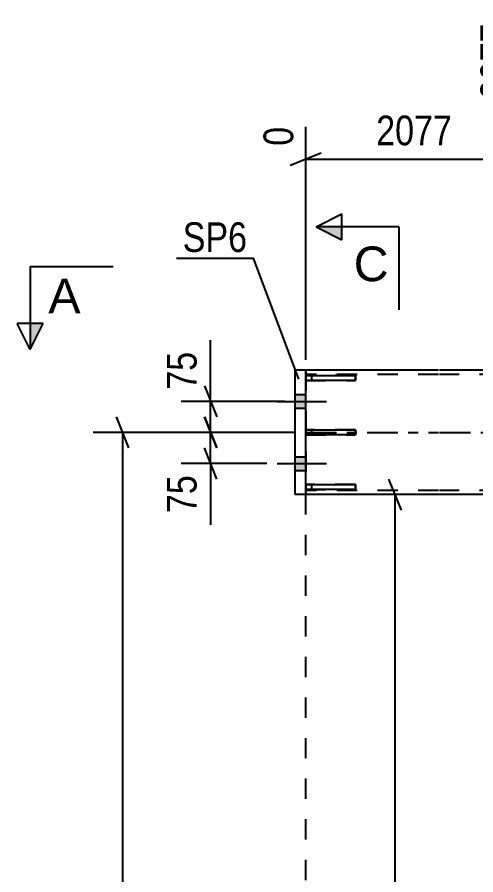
# Model space of a CAD drawing. Header units: millimetres. Extents: x 0 to 841, y 0 to 594.
# Drawn here: x 106.5 to 150.8, y 384.4 to 467.1 of the extents above; entities that cross this region are included whole.
import ezdxf

# ---------------------------------------------------------------- set-up
doc = ezdxf.new("R2010")
doc.units = ezdxf.units.MM
doc.linetypes.add('DXK_LINE_DOT2', pattern=[3.9198, 1.9599, -1.9599])
doc.linetypes.add('DXK_LINE_DOT3', pattern=[5.9187, 2.979, -0.9799, 0.9799, -0.9799])
doc.styles.add('Arial', font='ARIAL.TTF', dxfattribs={"height": 0.2})
doc.styles.add('Arial Narrow', font='ARIALN.TTF', dxfattribs={"height": 0.2})

# ---------------------------------------------------------------- blocks, each defined once
blk = doc.blocks.new('Bolt-122615941-4384 - 4343')
at = {"linetype": 'Continuous'}
for points in [[(133.352, 430.708), (133.352, 429.388), (134.352, 429.388), (134.352, 430.708)], [(133.352, 430.708), (133.352, 429.388), (134.352, 429.388), (134.352, 430.708)], [(133.352, 424.708), (133.352, 423.388), (134.352, 423.388), (134.352, 424.708)], [(133.352, 424.708), (133.352, 423.388), (134.352, 423.388), (134.352, 424.708)]]:
    blk.add_hatch(color=1, dxfattribs=at).paths.add_polyline_path(points)
at = {"color": 1, "linetype": 'Continuous'}
for p, q in [((133.352, 430.708), (134.352, 430.708)), ((133.352, 430.708), (134.352, 430.708)), ((131.592, 430.048), (136.352, 430.048)), ((131.592, 430.048), (136.352, 430.048)), ((133.352, 429.388), (134.352, 429.388)), ((133.352, 429.388), (134.352, 429.388)), ((133.352, 424.708), (134.352, 424.708)), ((133.352, 424.708), (134.352, 424.708)), ((131.592, 424.048), (136.352, 424.048)), ((131.592, 424.048), (136.352, 424.048)), ((133.352, 423.388), (134.352, 423.388)), ((133.352, 423.388), (134.352, 423.388))]:
    blk.add_line(p, q, dxfattribs=at)
blk = doc.blocks.new('Part-122615941-4396 - 4343')
at = {"color": 2, "linetype": 'Continuous'}
for p, q in [((147.17, 433.048), (134.352, 433.048)), ((268.076, 433.048), (147.27, 433.048)), ((147.17, 421.048), (134.352, 421.048)), ((635.217, 421.048), (147.27, 421.048))]:
    blk.add_line(p, q, dxfattribs=at)
at = {"color": 7, "linetype": 'DXK_LINE_DOT2'}
for p, q in [((134.352, 433.048), (134.352, 421.048)), ((147.17, 432.648), (134.352, 432.648)), ((635.217, 432.648), (147.27, 432.648)), ((147.17, 421.448), (134.352, 421.448)), ((635.217, 421.448), (147.27, 421.448))]:
    blk.add_line(p, q, dxfattribs=at)
at = {"color": 7, "linetype": 'DXK_LINE_DOT3'}
for p, q in [((134.352, 427.048), (147.17, 427.048)), ((147.27, 427.048), (635.217, 427.048))]:
    blk.add_line(p, q, dxfattribs=at)
blk = doc.blocks.new('Part-122615941-4397 - 4343')
at = {"color": 7, "linetype": 'DXK_LINE_DOT2'}
for p, q in [((139.152, 422.029), (134.352, 422.029)), ((134.352, 422.029), (134.352, 421.549)), ((134.352, 421.549), (139.152, 421.549)), ((134.952, 421.549), (134.952, 422.029)), ((139.152, 421.549), (139.152, 422.029))]:
    blk.add_line(p, q, dxfattribs=at)
blk = doc.blocks.new('Part-122615941-4398 - 4343')
at = {"color": 7, "linetype": 'DXK_LINE_DOT2'}
for p, q in [((139.152, 432.549), (134.352, 432.549)), ((134.352, 432.549), (134.352, 432.069)), ((134.352, 432.069), (139.152, 432.069)), ((134.952, 432.069), (134.952, 432.549)), ((139.152, 432.069), (139.152, 432.549))]:
    blk.add_line(p, q, dxfattribs=at)
blk = doc.blocks.new('Part-122615941-4399 - 4343')
at = {"color": 7, "linetype": 'DXK_LINE_DOT2'}
for p, q in [((139.152, 427.289), (134.352, 427.289)), ((134.352, 427.289), (134.352, 426.809)), ((134.952, 426.809), (134.952, 427.289)), ((139.152, 426.809), (139.152, 427.289)), ((134.352, 426.809), (139.152, 426.809))]:
    blk.add_line(p, q, dxfattribs=at)
blk = doc.blocks.new('Part-122615941-4400 - 4343')
at = {"color": 2, "linetype": 'Continuous'}
for p, q in [((134.352, 421.549), (134.352, 422.029)), ((134.352, 422.029), (139.152, 422.029)), ((139.152, 421.549), (134.352, 421.549)), ((139.152, 422.029), (139.152, 421.549))]:
    blk.add_line(p, q, dxfattribs=at)
at = {"color": 7, "linetype": 'DXK_LINE_DOT2'}
blk.add_line((134.952, 421.549), (134.952, 422.029), dxfattribs=at)
blk = doc.blocks.new('Part-122615941-4401 - 4343')
at = {"color": 2, "linetype": 'Continuous'}
for p, q in [((134.352, 432.549), (139.152, 432.549)), ((134.352, 432.549), (134.352, 432.069)), ((139.152, 432.069), (134.352, 432.069)), ((139.152, 432.549), (139.152, 432.069))]:
    blk.add_line(p, q, dxfattribs=at)
at = {"color": 7, "linetype": 'DXK_LINE_DOT2'}
blk.add_line((134.952, 432.069), (134.952, 432.549), dxfattribs=at)
blk = doc.blocks.new('Part-122615941-4402 - 4343')
at = {"color": 2, "linetype": 'Continuous'}
for p, q in [((134.352, 427.289), (139.152, 427.289)), ((134.352, 427.289), (134.352, 426.809)), ((139.152, 427.289), (139.152, 426.809)), ((139.152, 426.809), (134.352, 426.809))]:
    blk.add_line(p, q, dxfattribs=at)
at = {"color": 7, "linetype": 'DXK_LINE_DOT2'}
blk.add_line((134.952, 426.809), (134.952, 427.289), dxfattribs=at)
blk = doc.blocks.new('Part-122615941-4464 - 4343')
at = {"color": 2, "linetype": 'Continuous'}
for p, q in [((133.352, 421.048), (133.352, 433.048)), ((134.352, 433.048), (133.352, 433.048)), ((134.352, 421.048), (134.352, 433.048)), ((134.352, 421.048), (133.352, 421.048))]:
    blk.add_line(p, q, dxfattribs=at)
blk = doc.blocks.new('Line-122615941-5338 - 4343')
at = {"color": 1, "linetype": 'DXK_LINE_DOT2'}
blk.add_line((134.37, 305.448), (134.352, 421.789), dxfattribs=at)
blk = doc.blocks.new('StraightDimension-122615941-5034 - 4343')
at = {"color": 7, "linetype": 'Continuous'}
for p, q in [((143.584, 419.548), (142.384, 422.548)), ((154.27, 421.048), (140.134, 421.048)), ((142.984, 305.448), (142.984, 421.048)), ((142.384, 306.948), (143.584, 303.948)), ((154.27, 305.448), (140.134, 305.448))]:
    blk.add_line(p, q, dxfattribs=at)
at = {"color": 0}
blk.add_wipeout([(142.234, 367.504), (138.034, 367.504), (138.034, 358.992), (142.234, 358.992)], dxfattribs=at)
at = {"color": 3, "style": 'Arial Narrow'}
blk.add_text('2890', height=2.8633, rotation=90.00021, dxfattribs=at).set_placement((141.634, 359.592))
blk = doc.blocks.new('StraightDimension-122615941-5117 - 4343')
at = {"color": 7, "linetype": 'Continuous'}
for p, q in [((124.584, 428.548), (125.784, 425.548)), ((132.352, 427.048), (122.334, 427.048)), ((125.184, 424.048), (125.184, 427.048)), ((125.784, 422.548), (124.584, 425.548)), ((130.592, 424.048), (122.334, 424.048)), ((125.184, 424.048), (125.184, 418.142)), ((125.184, 424.048), (125.184, 418.142))]:
    blk.add_line(p, q, dxfattribs=at)
at = {"color": 0}
blk.add_wipeout([(124.434, 423.523), (120.234, 423.523), (120.234, 418.667), (124.434, 418.667)], dxfattribs=at)
at = {"color": 3, "style": 'Arial Narrow'}
blk.add_text('75', height=2.8633, rotation=90.00021, dxfattribs=at).set_placement((123.834, 419.267))
blk = doc.blocks.new('StraightDimension-122615941-5123 - 4343')
at = {"color": 7, "linetype": 'Continuous'}
for p, q in [((125.184, 430.048), (125.184, 435.954)), ((125.184, 430.048), (125.184, 435.954)), ((124.584, 431.548), (125.784, 428.548)), ((132.352, 430.048), (122.334, 430.048)), ((125.184, 427.048), (125.184, 430.048)), ((125.784, 425.548), (124.584, 428.548)), ((132.352, 427.048), (122.334, 427.048))]:
    blk.add_line(p, q, dxfattribs=at)
at = {"color": 0}
blk.add_wipeout([(124.434, 435.429), (120.234, 435.429), (120.234, 430.573), (124.434, 430.573)], dxfattribs=at)
at = {"color": 3, "style": 'Arial Narrow'}
blk.add_text('75', height=2.8633, rotation=90.00021, dxfattribs=at).set_placement((123.834, 431.173))
blk = doc.blocks.new('StraightDimension-122615941-7255 - 4343')
at = {"color": 7, "linetype": 'Continuous'}
for p, q in [((155.27, 422.048), (155.27, 466.521)), ((134.352, 434.048), (134.352, 456.537)), ((135.852, 454.008), (132.852, 452.808)), ((153.77, 452.808), (156.77, 454.008)), ((134.352, 453.408), (155.27, 453.408))]:
    blk.add_line(p, q, dxfattribs=at)
at = {"color": 0, "linetype": 'Continuous'}
blk.add_wipeout([(154.669, 467.121), (150.469, 467.121), (150.47, 458.608), (154.67, 458.608)], dxfattribs=at)
at = {"color": 0}
blk.add_wipeout([(149.067, 454.158), (149.067, 458.358), (140.555, 458.358), (140.555, 454.158)], dxfattribs=at)
at = {"color": 3, "linetype": 'Continuous', "style": 'Arial Narrow'}
blk.add_text('2077', height=2.8633, rotation=90.00021, dxfattribs=at).set_placement((154.07, 459.208))
at = {"color": 3, "style": 'Arial Narrow'}
blk.add_text('2077', height=2.8633, dxfattribs=at).set_placement((141.155, 454.758))
at = {"color": 0, "linetype": 'Continuous'}
blk.add_wipeout([(133.752, 457.137), (129.552, 457.137), (129.552, 454.108), (133.752, 454.108)], dxfattribs=at)
at = {"color": 3, "linetype": 'Continuous', "style": 'Arial Narrow'}
blk.add_text('0', height=2.863, rotation=90.00021, dxfattribs=at).set_placement((133.152, 454.708))
blk = doc.blocks.new('StraightDimension-122615941-10509 - 4343')
at = {"color": 7, "linetype": 'Continuous'}
for p, q in [((117.311, 425.549), (116.111, 428.549)), ((133.352, 427.049), (113.861, 427.049)), ((116.711, 299.448), (116.711, 427.049)), ((116.111, 300.948), (117.311, 297.948)), ((133.37, 299.448), (113.861, 299.448))]:
    blk.add_line(p, q, dxfattribs=at)
at = {"color": 0}
blk.add_wipeout([(115.961, 367.504), (111.761, 367.504), (111.761, 358.992), (115.961, 358.992)], dxfattribs=at)
at = {"color": 3, "style": 'Arial Narrow'}
blk.add_text('3190', height=2.8633, rotation=90.00021, dxfattribs=at).set_placement((115.361, 359.592))
blk = doc.blocks.new('Mark-122615941-4460 - 4343')
at = {"color": 30, "linetype": 'Continuous'}
for p in [(121.894, 443.862), (133.701, 432.186)]:
    blk.add_line(p, (129.305, 443.862), dxfattribs=at)
at = {"color": 0}
blk.add_wipeout([(128.705, 444.462), (128.705, 447.462), (122.494, 447.462), (122.494, 444.462)], dxfattribs=at)
blk.add_wipeout([(128.705, 444.462), (128.705, 447.462), (122.494, 447.462), (122.494, 444.462)], dxfattribs=at)
at = {"color": 3, "style": 'Arial Narrow'}
blk.add_text('SP6', height=2.8633, dxfattribs=at).set_placement((122.494, 444.462))
blk = doc.blocks.new('SectionMark-122615941-5284 - 4343')
at = {"linetype": 'Continuous'}
blk.add_hatch(color=6, dxfattribs=at).paths.add_polyline_path([(107.778, 437.548), (109.028, 437.548), (107.778, 435.048)])
at = {"color": 6, "linetype": 'Continuous'}
for p, q in [((107.778, 443.048), (115.778, 443.048)), ((107.778, 443.048), (107.778, 435.048)), ((107.778, 435.048), (106.528, 437.548)), ((109.028, 437.548), (106.528, 437.548)), ((107.778, 435.048), (109.028, 437.548))]:
    blk.add_line(p, q, dxfattribs=at)
at = {"color": 0, "linetype": 'Continuous'}
blk.add_wipeout([(112.638, 438.548), (112.638, 442.048), (109.528, 442.048), (109.528, 438.548)], dxfattribs=at)
at = {"color": 3, "linetype": 'Continuous', "style": 'Arial'}
blk.add_text('A', height=3.343, dxfattribs=at).set_placement((109.528, 438.548))
blk = doc.blocks.new('SectionMark-122615941-5280 - 4343')
at = {"linetype": 'Continuous'}
for points in [[(137.852, 446.895), (137.852, 445.645), (135.352, 446.895)], [(137.852, 259.217), (137.852, 257.967), (135.352, 257.967)]]:
    blk.add_hatch(color=6, dxfattribs=at).paths.add_polyline_path(points)
at = {"color": 6, "linetype": 'Continuous'}
for p, q in [((135.352, 446.895), (137.852, 448.145)), ((137.852, 445.645), (137.852, 448.145)), ((143.352, 446.895), (135.352, 446.895)), ((135.352, 446.895), (137.852, 445.645)), ((143.352, 446.895), (143.352, 438.895)), ((143.352, 257.967), (143.352, 265.967)), ((135.352, 257.967), (137.852, 259.217)), ((137.852, 259.217), (137.852, 256.717)), ((143.352, 257.967), (135.352, 257.967)), ((137.852, 256.717), (135.352, 257.967))]:
    blk.add_line(p, q, dxfattribs=at)
at = {"color": 0, "linetype": 'Continuous'}
for points in [[(142.352, 441.645), (142.352, 445.145), (138.982, 445.145), (138.982, 441.645)], [(142.352, 259.717), (142.352, 263.217), (138.982, 263.217), (138.982, 259.717)]]:
    blk.add_wipeout(points, dxfattribs=at)
at = {"color": 3, "linetype": 'Continuous', "style": 'Arial'}
for p in [(138.982, 441.645), (138.982, 259.717)]:
    blk.add_text('C', height=3.343, dxfattribs=at).set_placement(p)

msp = doc.modelspace()

# ---------------------------------------------------------------- block references
for name in ['Part-122615941-4396 - 4343', 'Part-122615941-4464 - 4343', 'Part-122615941-4398 - 4343', 'Part-122615941-4401 - 4343', 'Bolt-122615941-4384 - 4343', 'Part-122615941-4399 - 4343', 'Part-122615941-4402 - 4343', 'Part-122615941-4397 - 4343', 'Part-122615941-4400 - 4343', 'Line-122615941-5338 - 4343']:
    msp.add_blockref(name, (0, 0))

# ---------------------------------------------------------------- next in the draw order: block references
for name in ['StraightDimension-122615941-5117 - 4343', 'StraightDimension-122615941-5034 - 4343']:
    msp.add_blockref(name, (0, 0))

# ---------------------------------------------------------------- next in the draw order: block references
msp.add_blockref('StraightDimension-122615941-5123 - 4343', (0, 0))

# ---------------------------------------------------------------- next in the draw order: block references
msp.add_blockref('StraightDimension-122615941-7255 - 4343', (0, 0))

# ---------------------------------------------------------------- next in the draw order: block references
for name in ['Mark-122615941-4460 - 4343', 'StraightDimension-122615941-10509 - 4343']:
    msp.add_blockref(name, (0, 0))

# ---------------------------------------------------------------- next in the draw order: block references
msp.add_blockref('SectionMark-122615941-5284 - 4343', (0, 0))

# ---------------------------------------------------------------- next in the draw order: block references
msp.add_blockref('SectionMark-122615941-5280 - 4343', (0, 0))

doc.saveas('drawing.dxf')
